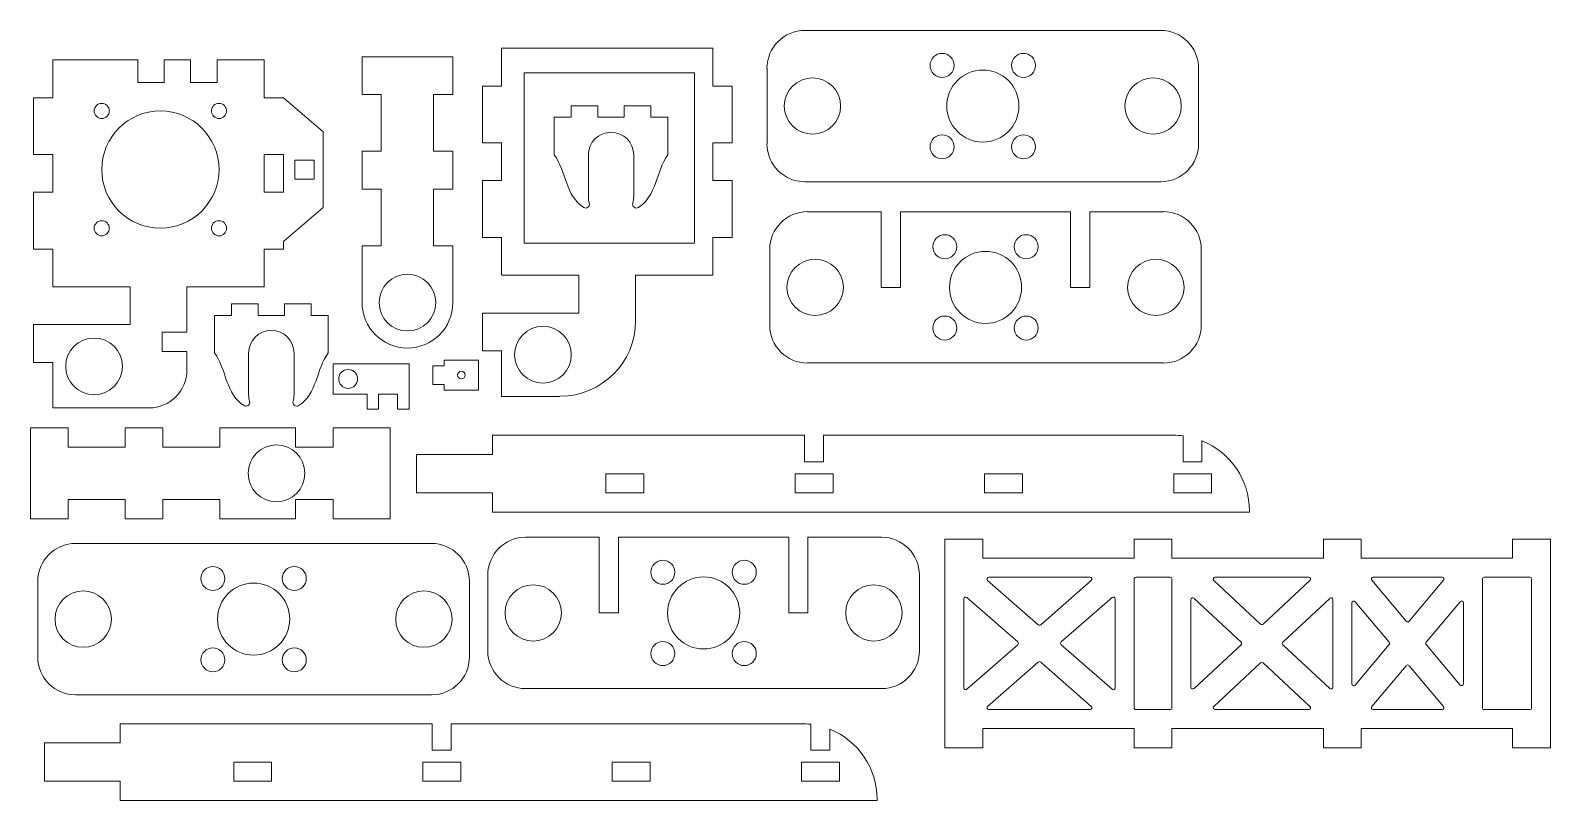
# Model space of a CAD drawing. Header units: inches. Extents: x 0.8 to 16.6, y 0.4 to 8.5.
import ezdxf

# ---------------------------------------------------------------- set-up
doc = ezdxf.new("R2010")
doc.units = ezdxf.units.IN
doc.header["$MEASUREMENT"] = 0

# ---------------------------------------------------------------- blocks, each defined once
blk = doc.blocks.new('filament_liner')
at = {"color": 7, "linetype": 'Continuous', "lineweight": 15}
for p, q in [((6.025, 5.259), (5.71, 5.259)), ((5.71, 5.259), (5.71, 4.469)), ((6.025, 4.905), (6.025, 5.259)), ((6.025, 4.905), (6.182, 4.905)), ((6.182, 4.787), (6.182, 4.905)), ((6.025, 4.587), (6.025, 4.787)), ((6.025, 4.787), (6.182, 4.787)), ((6.025, 4.587), (6.182, 4.587)), ((6.182, 4.587), (6.182, 4.469)), ((5.71, 4.469), (6.182, 4.469))]:
    blk.add_line(p, q, dxfattribs=at)
blk.add_circle((5.867, 5.102), 0.0984, dxfattribs=at)
blk = doc.blocks.new('nozzle_holder_1_2')
at = {"color": 7, "linetype": 'Continuous', "lineweight": 15}
for p, q in [((4.38, 5.595), (4.38, 6.068)), ((5.381, 6.068), (4.38, 6.068)), ((4.18, 5.595), (4.18, 5.201)), ((4.18, 5.595), (4.38, 5.595)), ((5.775, 5.48), (5.775, 5.674)), ((5.775, 5.48), (5.519, 5.48)), ((5.519, 5.48), (5.519, 5.28)), ((5.519, 5.28), (5.775, 5.28)), ((5.775, 4.808), (5.775, 5.28)), ((4.18, 5.201), (5.184, 5.201)), ((5.184, 5.201), (5.184, 4.808)), ((4.38, 4.414), (4.38, 4.808)), ((4.38, 4.808), (5.184, 4.808)), ((5.775, 4.808), (6.579, 4.808)), ((6.579, 4.808), (6.579, 4.414)), ((4.18, 3.824), (4.18, 4.414)), ((4.18, 4.414), (4.38, 4.414)), ((6.579, 4.414), (6.779, 4.414)), ((6.779, 4.335), (6.779, 4.414)), ((6.779, 4.335), (7.192, 3.981)), ((7.192, 3.981), (7.192, 3.194)), ((4.38, 3.824), (4.18, 3.824)), ((4.38, 3.43), (4.38, 3.824)), ((6.779, 3.824), (6.579, 3.824)), ((6.579, 3.824), (6.579, 3.43)), ((6.779, 3.43), (6.779, 3.824)), ((6.897, 3.489), (6.897, 3.686)), ((6.897, 3.686), (7.097, 3.686)), ((7.097, 3.686), (7.097, 3.489)), ((7.097, 3.489), (6.897, 3.489)), ((4.18, 2.839), (4.18, 3.43)), ((4.18, 3.43), (4.38, 3.43)), ((6.579, 3.43), (6.779, 3.43)), ((7.192, 3.194), (6.779, 2.839)), ((4.38, 2.839), (4.18, 2.839)), ((4.38, 2.446), (4.38, 2.839)), ((6.779, 2.839), (6.579, 2.839)), ((6.579, 2.839), (6.579, 2.446)), ((5.263, 2.682), (5.538, 2.682)), ((5.263, 2.446), (5.263, 2.682)), ((5.538, 2.682), (5.538, 2.446)), ((5.814, 2.682), (6.09, 2.682)), ((5.814, 2.446), (5.814, 2.682)), ((6.09, 2.682), (6.09, 2.446)), ((4.38, 2.446), (5.263, 2.446)), ((5.538, 2.446), (5.814, 2.446)), ((6.09, 2.446), (6.579, 2.446))]:
    blk.add_line(p, q, dxfattribs=at)
for centre, radius in [((4.81, 5.635), 0.295), ((4.889, 4.198), 0.0787), ((6.109, 4.198), 0.0787), ((5.499, 3.587), 0.61), ((4.889, 2.977), 0.0787), ((6.109, 2.977), 0.0787)]:
    blk.add_circle(centre, radius, dxfattribs=at)
blk.add_arc((5.381, 5.674), 0.394, 0, 90, dxfattribs=at)
blk = doc.blocks.new('nozzle_holder_2_2')
at = {"color": 7, "linetype": 'Continuous', "lineweight": 15}
for p, q in [((5.149, 5.826), (5.149, 5.236)), ((6.093, 5.236), (6.093, 5.826)), ((5.349, 5.236), (5.149, 5.236)), ((5.349, 4.645), (5.349, 5.236)), ((5.893, 5.236), (6.093, 5.236)), ((5.893, 4.645), (5.893, 5.236)), ((5.149, 4.645), (5.149, 4.251)), ((5.149, 4.645), (5.349, 4.645)), ((6.093, 4.645), (5.893, 4.645)), ((6.093, 4.251), (6.093, 4.645)), ((5.349, 4.251), (5.149, 4.251)), ((5.349, 3.661), (5.349, 4.251)), ((5.893, 4.251), (6.093, 4.251)), ((5.893, 3.661), (5.893, 4.251)), ((5.149, 3.661), (5.149, 3.267)), ((5.149, 3.661), (5.349, 3.661)), ((6.093, 3.661), (5.893, 3.661)), ((6.093, 3.267), (6.093, 3.661)), ((5.149, 3.267), (6.093, 3.267))]:
    blk.add_line(p, q, dxfattribs=at)
blk.add_circle((5.621, 5.826), 0.295, dxfattribs=at)
blk.add_arc((5.621, 5.826), 0.472, 0, 180, dxfattribs=at)
blk = doc.blocks.new('nozzle_holder_3_2')
at = {"color": 7, "linetype": 'Continuous', "lineweight": 15}
for p, q in [((5.716, 6.513), (5.109, 6.513)), ((5.109, 6.04), (5.109, 6.513)), ((4.909, 6.04), (4.909, 5.646)), ((4.909, 6.04), (5.109, 6.04)), ((6.503, 5.253), (6.503, 5.725)), ((4.909, 5.646), (5.913, 5.646)), ((5.913, 5.646), (5.913, 5.253)), ((5.109, 5.253), (5.109, 4.859)), ((5.913, 5.253), (5.109, 5.253)), ((7.307, 5.253), (6.503, 5.253)), ((7.307, 4.859), (7.307, 5.253)), ((5.342, 4.918), (5.342, 3.146)), ((7.114, 4.918), (5.342, 4.918)), ((7.114, 3.146), (7.114, 4.918)), ((4.909, 4.859), (4.909, 4.268)), ((5.109, 4.859), (4.909, 4.859)), ((7.507, 4.859), (7.307, 4.859)), ((7.507, 4.268), (7.507, 4.859)), ((4.909, 4.268), (5.109, 4.268)), ((5.109, 4.268), (5.109, 3.875)), ((7.307, 4.268), (7.507, 4.268)), ((7.307, 3.875), (7.307, 4.268)), ((4.909, 3.875), (4.909, 3.284)), ((5.109, 3.875), (4.909, 3.875)), ((7.507, 3.875), (7.307, 3.875)), ((7.507, 3.284), (7.507, 3.875)), ((4.909, 3.284), (5.109, 3.284)), ((5.109, 3.284), (5.109, 2.891)), ((7.307, 3.284), (7.507, 3.284)), ((7.307, 2.891), (7.307, 3.284)), ((5.342, 3.146), (7.114, 3.146)), ((5.109, 2.891), (7.307, 2.891))]:
    blk.add_line(p, q, dxfattribs=at)
blk.add_circle((5.539, 6.08), 0.295, dxfattribs=at)
blk.add_arc((5.716, 5.725), 0.787, 0, 90, dxfattribs=at)
blk = doc.blocks.new('nozzle_holder_4_2')
at = {"color": 7, "linetype": 'Continuous', "lineweight": 15}
for p, q in [((4.941, 6.852), (4.941, 6.261)), ((5.886, 6.852), (4.941, 6.852)), ((5.886, 6.261), (5.886, 6.852)), ((5.141, 6.261), (4.941, 6.261)), ((5.141, 5.867), (5.141, 6.261)), ((5.686, 6.261), (5.886, 6.261)), ((5.686, 5.867), (5.686, 6.261)), ((4.941, 5.867), (4.941, 5.08)), ((4.941, 5.867), (5.141, 5.867)), ((5.886, 5.867), (5.686, 5.867)), ((5.886, 5.08), (5.886, 5.867)), ((5.141, 5.08), (4.941, 5.08)), ((5.141, 4.489), (5.141, 5.08)), ((5.686, 5.08), (5.886, 5.08)), ((5.686, 4.489), (5.686, 5.08)), ((4.941, 4.489), (4.941, 4.096)), ((4.941, 4.489), (5.141, 4.489)), ((5.886, 4.489), (5.686, 4.489)), ((5.886, 4.096), (5.886, 4.489)), ((5.141, 4.096), (4.941, 4.096)), ((5.141, 3.505), (5.141, 4.096)), ((5.686, 4.096), (5.886, 4.096)), ((5.686, 3.505), (5.686, 4.096)), ((4.941, 3.505), (4.941, 3.111)), ((4.941, 3.505), (5.141, 3.505)), ((5.886, 3.505), (5.686, 3.505)), ((5.886, 3.111), (5.886, 3.505)), ((4.941, 3.111), (5.886, 3.111))]:
    blk.add_line(p, q, dxfattribs=at)
blk.add_circle((5.413, 5.671), 0.295, dxfattribs=at)
blk = doc.blocks.new('spring_spike')
at = {"color": 7, "linetype": 'Continuous', "lineweight": 15}
for p, q in [((4.722, 4.962), (4.722, 4.765)), ((4.84, 4.962), (4.722, 4.962)), ((4.84, 5.021), (5.195, 5.021)), ((4.84, 4.962), (4.84, 5.021)), ((5.195, 4.706), (5.195, 5.021)), ((4.722, 4.765), (4.84, 4.765)), ((4.84, 4.706), (4.84, 4.765)), ((4.84, 4.706), (5.195, 4.706))]:
    blk.add_line(p, q, dxfattribs=at)
blk.add_circle((5.018, 4.863), 0.04, dxfattribs=at)
blk = doc.blocks.new('hotend_holder')
at = {"color": 7, "linetype": 'Continuous', "lineweight": 15}
for p, q in [((5.257, 4.707), (5.257, 4.274)), ((5.729, 4.707), (5.729, 4.274)), ((4.903, 3.881), (4.903, 4.272)), ((6.084, 3.881), (6.084, 4.272)), ((4.903, 3.881), (5.08, 3.881)), ((5.08, 3.881), (5.08, 3.762)), ((5.355, 3.881), (5.631, 3.881)), ((5.355, 3.881), (5.355, 3.762)), ((5.631, 3.881), (5.631, 3.762)), ((5.907, 3.881), (6.084, 3.881)), ((5.907, 3.881), (5.907, 3.762)), ((5.08, 3.762), (5.355, 3.762)), ((5.631, 3.762), (5.907, 3.762))]:
    blk.add_line(p, q, dxfattribs=at)
for centre, radius, start, end in [((5.229, 4.787), 0.0394, 343.1417, 121.716), ((5.493, 4.707), 0.236, 163.1417, 180), ((5.757, 4.787), 0.0394, 58.284, 196.8583), ((5.493, 4.707), 0.236, 0, 16.8583), ((5.493, 4.274), 0.236, 180, 0)]:
    blk.add_arc(centre, radius, start, end, dxfattribs=at)
for points in [[(4.903, 4.272), (5.026, 4.445), (5.022, 4.705), (5.209, 4.821)], [(6.084, 4.272), (5.96, 4.445), (5.965, 4.705), (5.778, 4.821)]]:
    blk.add_open_spline(points, degree=3, dxfattribs=at)
blk = doc.blocks.new('z_axis_box_1_2')
at = {"color": 7, "linetype": 'Continuous', "lineweight": 15}
for p, q in [((7.074, 5.462), (3.373, 5.462)), ((2.98, 5.068), (2.98, 4.281)), ((7.468, 4.281), (7.468, 5.068)), ((3.373, 3.887), (7.074, 3.887))]:
    blk.add_line(p, q, dxfattribs=at)
for centre, radius in [((4.8, 5.098), 0.125), ((5.647, 5.098), 0.125), ((3.452, 4.674), 0.293), ((5.224, 4.674), 0.375), ((6.995, 4.674), 0.293), ((4.8, 4.251), 0.125), ((5.647, 4.251), 0.125)]:
    blk.add_circle(centre, radius, dxfattribs=at)
for centre, start, end in [((3.373, 5.068), 90, 180), ((7.074, 5.068), 0, 90), ((3.373, 4.281), 180, 270), ((7.074, 4.281), 270, 0)]:
    blk.add_arc(centre, 0.394, start, end, dxfattribs=at)
blk = doc.blocks.new('z_axis_box_2_2')
at = {"color": 7, "linetype": 'Continuous', "lineweight": 15}
for p, q in [((7.643, 5.642), (3.942, 5.642)), ((3.549, 5.249), (3.549, 4.461)), ((8.037, 4.461), (8.037, 5.249)), ((4.907, 4.855), (4.707, 4.855)), ((4.707, 4.855), (4.707, 4.068)), ((4.907, 4.068), (4.907, 4.855)), ((6.878, 4.855), (6.678, 4.855)), ((6.678, 4.855), (6.678, 4.068)), ((6.878, 4.068), (6.878, 4.855)), ((3.942, 4.068), (4.707, 4.068)), ((4.907, 4.068), (6.678, 4.068)), ((6.878, 4.068), (7.643, 4.068))]:
    blk.add_line(p, q, dxfattribs=at)
for centre, radius in [((5.369, 5.278), 0.125), ((6.216, 5.278), 0.125), ((5.793, 4.855), 0.375), ((4.021, 4.855), 0.293), ((7.564, 4.855), 0.293), ((5.369, 4.432), 0.125), ((6.216, 4.432), 0.125)]:
    blk.add_circle(centre, radius, dxfattribs=at)
for centre, start, end in [((3.942, 5.249), 90, 180), ((7.643, 5.249), 0, 90), ((3.942, 4.461), 180, 270), ((7.643, 4.461), 270, 0)]:
    blk.add_arc(centre, 0.394, start, end, dxfattribs=at)
blk = doc.blocks.new('z_axis_box_3_2')
at = {"color": 7, "linetype": 'Continuous', "lineweight": 15}
for p, q in [((3.623, 7.43), (3.623, 7.824)), ((5.795, 7.824), (3.623, 7.824)), ((5.795, 7.43), (5.795, 7.824)), ((4.02, 7.608), (4.02, 7.135)), ((5.378, 7.627), (4.04, 7.627)), ((5.398, 7.135), (5.398, 7.608)), ((3.823, 7.43), (3.623, 7.43)), ((3.823, 7.43), (3.823, 5.856)), ((5.595, 7.43), (5.795, 7.43)), ((5.595, 5.856), (5.595, 7.43)), ((4.04, 7.115), (5.378, 7.115)), ((4.696, 6.529), (4.275, 6.884)), ((5.13, 6.919), (4.288, 6.919)), ((5.143, 6.884), (4.722, 6.529)), ((4.02, 6.696), (4.02, 5.98)), ((4.052, 6.711), (4.477, 6.353)), ((4.941, 6.353), (5.366, 6.711)), ((5.398, 5.98), (5.398, 6.696)), ((4.477, 6.323), (4.052, 5.965)), ((5.366, 5.965), (4.941, 6.323)), ((4.275, 5.792), (4.696, 6.147)), ((4.722, 6.147), (5.143, 5.792)), ((3.623, 5.462), (3.623, 5.856)), ((3.623, 5.856), (3.823, 5.856)), ((5.795, 5.856), (5.595, 5.856)), ((5.795, 5.462), (5.795, 5.856)), ((4.288, 5.757), (5.13, 5.757)), ((5.164, 5.56), (4.254, 5.56)), ((3.823, 5.462), (3.623, 5.462)), ((3.823, 5.462), (3.823, 3.887)), ((4.695, 5.039), (4.239, 5.527)), ((5.178, 5.527), (4.723, 5.039)), ((5.595, 5.462), (5.795, 5.462)), ((5.595, 3.887), (5.595, 5.462)), ((4.02, 5.308), (4.02, 4.336)), ((4.054, 5.322), (4.508, 4.836)), ((4.91, 4.836), (5.364, 5.322)), ((5.398, 4.336), (5.398, 5.308)), ((4.508, 4.809), (4.054, 4.322)), ((5.364, 4.322), (4.91, 4.809)), ((4.239, 4.117), (4.695, 4.605)), ((4.723, 4.605), (5.178, 4.117)), ((4.254, 4.084), (5.164, 4.084)), ((3.623, 3.493), (3.623, 3.887)), ((3.623, 3.887), (3.823, 3.887)), ((4.02, 3.867), (4.02, 3.513)), ((5.378, 3.887), (4.04, 3.887)), ((5.398, 3.513), (5.398, 3.867)), ((5.795, 3.887), (5.595, 3.887)), ((5.795, 3.493), (5.795, 3.887)), ((3.823, 3.493), (3.623, 3.493)), ((3.823, 3.493), (3.823, 1.919)), ((4.04, 3.493), (5.378, 3.493)), ((5.595, 3.493), (5.795, 3.493)), ((5.595, 1.919), (5.595, 3.493)), ((4.694, 2.735), (4.232, 3.264)), ((5.171, 3.297), (4.246, 3.297)), ((5.186, 3.264), (4.724, 2.735)), ((4.02, 3.035), (4.02, 1.983)), ((4.054, 3.048), (4.514, 2.522)), ((4.903, 2.522), (5.363, 3.048)), ((5.398, 1.983), (5.398, 3.035)), ((4.514, 2.496), (4.054, 1.97)), ((5.363, 1.97), (4.903, 2.496)), ((4.232, 1.754), (4.694, 2.283)), ((4.724, 2.283), (5.186, 1.754)), ((3.623, 1.525), (3.623, 1.919)), ((3.623, 1.919), (3.823, 1.919)), ((5.795, 1.919), (5.595, 1.919)), ((5.795, 1.525), (5.795, 1.919)), ((4.246, 1.722), (5.171, 1.722)), ((3.623, 1.525), (5.795, 1.525))]:
    blk.add_line(p, q, dxfattribs=at)
for centre, start, end in [((4.04, 7.608), 90, 180), ((5.378, 7.608), 0, 90), ((4.04, 7.135), 180, 270), ((5.378, 7.135), 270, 0), ((4.288, 6.899), 90, 229.8739), ((5.13, 6.899), 310.1261, 90), ((4.04, 6.696), 49.8739, 180), ((5.378, 6.696), 0, 130.1261), ((4.709, 6.544), 229.8739, 310.1261), ((4.465, 6.338), 310.1261, 49.8739), ((4.953, 6.338), 130.1261, 229.8739), ((4.709, 6.132), 49.8739, 130.1261), ((4.04, 5.98), 180, 310.1261), ((5.378, 5.98), 229.8739, 0), ((4.288, 5.777), 130.1261, 270), ((5.13, 5.777), 270, 49.8739), ((4.254, 5.541), 90, 223.0251), ((5.164, 5.541), 316.9749, 90), ((4.04, 5.308), 43.0251, 180), ((5.378, 5.308), 0, 136.9749), ((4.709, 5.053), 223.0251, 316.9749), ((4.493, 4.822), 316.9749, 43.0251), ((4.924, 4.822), 136.9749, 223.0251), ((4.709, 4.591), 43.0251, 136.9749), ((4.04, 4.336), 180, 316.9749), ((5.378, 4.336), 223.0251, 0), ((4.254, 4.104), 136.9749, 270), ((5.164, 4.104), 270, 43.0251), ((4.04, 3.867), 90, 180), ((5.378, 3.867), 0, 90), ((4.04, 3.513), 180, 270), ((5.378, 3.513), 270, 0), ((4.246, 3.277), 90, 221.1859), ((5.171, 3.277), 318.8141, 90), ((4.04, 3.035), 41.1859, 180), ((5.378, 3.035), 0, 138.8141), ((4.709, 2.748), 221.1859, 318.8141), ((4.5, 2.509), 318.8141, 41.1859), ((4.918, 2.509), 138.8141, 221.1859), ((4.709, 2.27), 41.1859, 138.8141), ((4.04, 1.983), 180, 318.8141), ((5.378, 1.983), 221.1859, 0), ((4.246, 1.741), 138.8141, 270), ((5.171, 1.741), 270, 41.1859)]:
    blk.add_arc(centre, 0.0197, start, end, dxfattribs=at)
blk = doc.blocks.new('z_axis_box_4_2')
at = {"color": 7, "linetype": 'Continuous', "lineweight": 15}
for p, q in [((2.105, 5.083), (2.105, 4.883)), ((9.979, 5.083), (2.105, 5.083)), ((9.979, 5.071), (9.979, 5.083)), ((1.317, 4.883), (1.317, 4.484)), ((2.105, 4.883), (1.317, 4.883)), ((3.68, 4.883), (3.286, 4.883)), ((3.286, 4.883), (3.286, 4.684)), ((3.68, 4.684), (3.68, 4.883)), ((5.648, 4.883), (5.254, 4.883)), ((5.254, 4.883), (5.254, 4.684)), ((5.648, 4.684), (5.648, 4.883)), ((7.617, 4.883), (7.223, 4.883)), ((7.223, 4.883), (7.223, 4.684)), ((7.617, 4.684), (7.617, 4.883)), ((9.585, 4.883), (9.191, 4.883)), ((9.191, 4.883), (9.191, 4.684)), ((9.585, 4.684), (9.585, 4.883)), ((3.286, 4.684), (3.68, 4.684)), ((5.254, 4.684), (5.648, 4.684)), ((7.223, 4.684), (7.617, 4.684)), ((9.191, 4.684), (9.585, 4.684)), ((1.317, 4.484), (2.105, 4.484)), ((2.105, 4.484), (2.105, 4.284)), ((5.548, 4.559), (5.351, 4.559)), ((5.351, 4.559), (5.351, 4.284)), ((5.548, 4.284), (5.548, 4.559)), ((9.485, 4.559), (9.288, 4.559)), ((9.288, 4.559), (9.288, 4.289)), ((9.485, 4.34), (9.485, 4.559)), ((2.105, 4.284), (5.351, 4.284)), ((5.548, 4.284), (9.191, 4.284))]:
    blk.add_line(p, q, dxfattribs=at)
for start, end in [(291.9008, 0), (270, 277.0653)]:
    blk.add_arc((9.191, 5.071), 0.787, start, end, dxfattribs=at)

msp = doc.modelspace()

# ---------------------------------------------------------------- block references
at = {"xscale": -1}
for name, p, rotation in [('z_axis_box_1_2', (5.456, 12.347), 180), ('nozzle_holder_3_2', (0.566, 11.165), 180), ('nozzle_holder_1_2', (-3.373, 10.599), 180), ('nozzle_holder_2_2', (-0.925, 11.453), 180), ('hotend_holder', (1.32, 11.438), 180), ('z_axis_box_2_2', (4.915, 10.641), 180), ('hotend_holder', (-2.213, 9.376), 180), ('filament_liner', (9.181, 10.7), 89.99999999999999), ('spring_spike', (0.239, 9.736), 180), ('nozzle_holder_4_2', (-2.337, -1.562), 270), ('z_axis_box_4_2', (3.474, 8.531), 180), ('z_axis_box_2_2', (1.983, 7.253), 180), ('z_axis_box_3_2', (8.76, -2.628), 270), ('z_axis_box_1_2', (-2.128, 7.008), 180), ('z_axis_box_4_2', (-0.397, 5.529), 180)]:
    msp.add_blockref(name, p, dxfattribs=dict(at, rotation=rotation))

doc.saveas('drawing.dxf')
